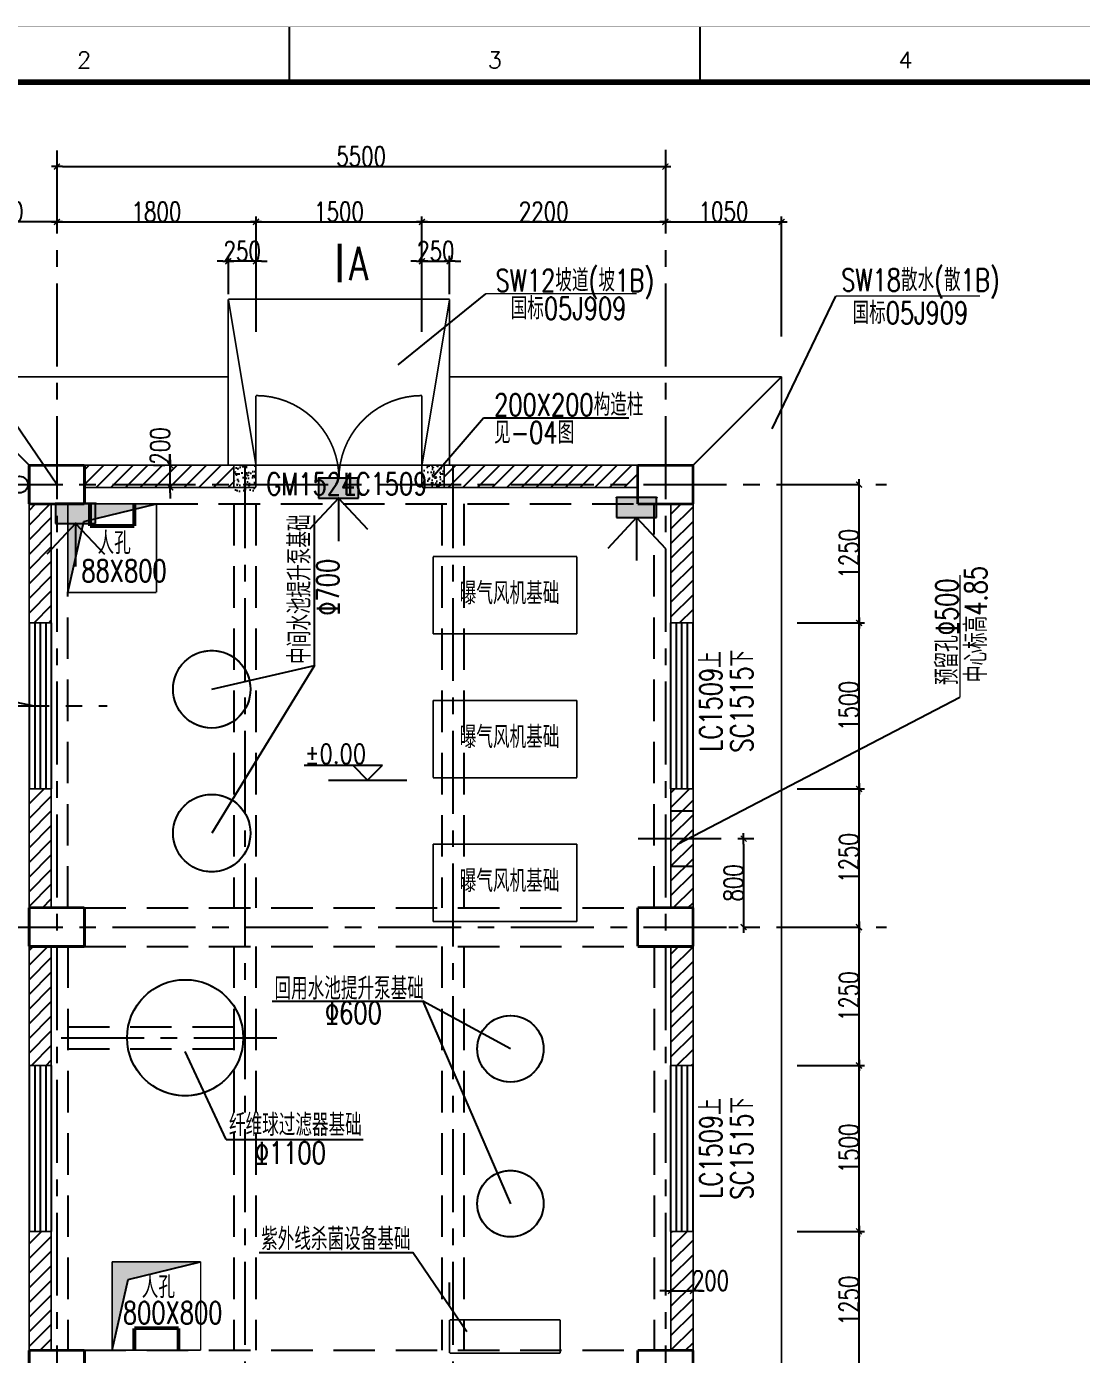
# Model space of a CAD drawing. Extents: x 38792 to 68517, y 3084 to 24109.
# Drawn here: x 43854 to 53388, y 12096 to 24099 of the extents above; entities that cross this region are included whole.
import ezdxf
from ezdxf.enums import TextEntityAlignment as Align

# ---------------------------------------------------------------- set-up
doc = ezdxf.new("R2010")
doc.units = 0
doc.header["$LTSCALE"] = 300
doc.header["$MEASUREMENT"] = 0
doc.header["$PDMODE"] = 34
doc.header["$PDSIZE"] = 3
doc.linetypes.add('CENTER', pattern=[2, 1.25, -0.25, 0.25, -0.25])
doc.linetypes.add('DASHED2', pattern=[0.375, 0.25, -0.125])
doc.layers.get('0').update_dxf_attribs({"color": 8, "linetype": 'CONTINUOUS'})
doc.layers.get('DEFPOINTS').update_dxf_attribs({"color": 8, "linetype": 'CONTINUOUS'})
for name, color, linetype in [('-人员定位', 6, 'CONTINUOUS'), ('CON2', 8, 'CONTINUOUS'), ('supertext', 8, 'CONTINUOUS'), ('实线层', 8, 'CONTINUOUS'), ('池体', 8, 'CONTINUOUS'), ('说明文字', 8, 'CONTINUOUS')]:
    doc.layers.add(name, color=color, linetype=linetype)
doc.styles.add('HZ', font='geditxt.shx', dxfattribs={"width": 0.75, "height": 250, "bigfont": 'hztxt1.shx'})
doc.styles.add('HZ1', font='geditxt.shx', dxfattribs={"width": 0.75, "bigfont": 'hztxt1.shx'})
doc.styles.add('hz2', font='geditxt.shx', dxfattribs={"width": 0.72, "bigfont": 'hztxt1.shx'})
doc.styles.get("Standard").update_dxf_attribs({"font": 'geditxt.shx'})
doc.styles.add('TK', font='geditxt.shx', dxfattribs={"width": 0.75, "bigfont": 'hztxt1.shx'})
doc.dimstyles.get("Standard").update_dxf_attribs({"dimtxt": 0.18, "dimasz": 0.18, "dimexe": 0.18, "dimexo": 0.0625, "dimgap": 0.09, "dimtad": 0, "dimtih": 1, "dimtoh": 1, "dimdec": 4, "dimzin": 0, "dimdsep": 46, "dimtxsty": 'Standard', "dimcen": 0.09, "dimadec": 0, "dimazin": 0, "dimtfac": 1, "dimtdec": 4, "dimtofl": 0, "dimtmove": 0, "dimatfit": 3, "dimfxl": 0, "dimtolj": 1, "dimtzin": 0, "dimarcsym": 0})
pattern_1 = [(50, (-1442.5, -780.69), (107.58903, -9.41282), [11.25, -123.75]), (355, (-1442.5, -780.69), (-20.8127, 112.82882), [9, -99]), (100.4514, (-1433.54, -781.48), (86.7764, 103.41593), [9.56103, -105.17132]), (46.1842, (-1442.5, -750.7), (160.08616, -24.82785), [16.875, -185.625]), (96.6356, (-1429.16, -752.76), (140.1994, 146.1177), [14.34154, -157.75695]), (351.1842, (-1442.5, -750.7), (140.1993, 146.1178), [13.5, -148.5]), (21, (-1427.5, -758.19), (89.53606, -60.39283), [11.25, -123.75]), (326, (-1427.5, -758.19), (36.4973, 108.7725), [9, -99]), (71.4514, (-1420.04, -763.23), (126.0334, 48.37957), [9.56103, -105.17132]), (37.5, (-1442.504, -780.694), (1.823978, 49.934078), [0, -97.8, 0, -100.5, 0, -99.375]), (7.5, (-1442.504, -780.694), (39.46043, 59.161757), [0, -57.3, 0, -95.55, 0, -37.875]), (327.5, (-1475.954, -780.694), (80.073365, -3.38323), [0, -37.5, 0, -117, 0, -155.25]), (317.5, (-1490.954, -780.694), (87.47793, 15.01575), [0, -48.75, 0, -77.7, 0, -110.25])]
pattern_2 = [(45, (-1435.76, 0), (-66.29126, 66.29126), [])]

# ---------------------------------------------------------------- blocks, each defined once
blk = doc.blocks.new('SGTICK')
blk.add_line((-1, 0), (1, 0))
at = {"const_width": 0.25}
blk.add_lwpolyline([(-0.53, -0.53), (0.53, 0.53)], dxfattribs=at)
blk = doc.blocks.new('*D21')
at = {"layer": 'CON2', "color": 0, "lineweight": -2, "transparency": 16777216}
for p, q in [((44178, 22333), (45878, 22333)), ((45928, 21339), (45928, 22383))]:
    blk.add_line(p, q, dxfattribs=at)
at = {"layer": 'DEFPOINTS', "color": 0, "transparency": 16777216}
for p in [(44128, 22333), (45928, 22333), (45928, 21189)]:
    blk.add_point(p, dxfattribs=at)
at = {"layer": 'CON2', "color": 0, "lineweight": -2, "transparency": 16777216, "xscale": 50, "yscale": 50, "zscale": 50, "rotation": 180}
blk.add_blockref('SGTICK', (44128, 22333), dxfattribs=at)
at = {"layer": 'CON2', "color": 0, "lineweight": -2, "transparency": 16777216, "xscale": 50, "yscale": 50, "zscale": 50}
blk.add_blockref('SGTICK', (45928, 22333), dxfattribs=at)
at = {"layer": 'CON2', "color": 0, "transparency": 16777216, "insert": (45028, 22425), "char_height": 175, "attachment_point": 5, "style": 'HZ1'}
blk.add_mtext('\\A1;1800', dxfattribs=at)
blk = doc.blocks.new('*D22')
at = {"layer": 'CON2', "color": 0, "lineweight": -2, "transparency": 16777216}
for p, q in [((45978, 22333), (47378, 22333)), ((47428, 21339), (47428, 22383))]:
    blk.add_line(p, q, dxfattribs=at)
at = {"layer": 'DEFPOINTS', "color": 0, "transparency": 16777216}
for p in [(47428, 22333), (45928, 21189), (47428, 21189)]:
    blk.add_point(p, dxfattribs=at)
at = {"layer": 'CON2', "color": 0, "lineweight": -2, "transparency": 16777216, "xscale": 50, "yscale": 50, "zscale": 50, "rotation": 180}
blk.add_blockref('SGTICK', (45928, 22333), dxfattribs=at)
at = {"layer": 'CON2', "color": 0, "lineweight": -2, "transparency": 16777216, "xscale": 50, "yscale": 50, "zscale": 50}
blk.add_blockref('SGTICK', (47428, 22333), dxfattribs=at)
at = {"layer": 'CON2', "color": 0, "transparency": 16777216, "insert": (46678, 22425), "char_height": 175, "attachment_point": 5, "style": 'HZ1'}
blk.add_mtext('\\A1;1500', dxfattribs=at)
blk = doc.blocks.new('*D23')
at = {"layer": 'CON2', "color": 0, "lineweight": -2, "transparency": 16777216}
for p, q in [((49628, 22483), (49628, 22383)), ((47478, 22333), (49578, 22333))]:
    blk.add_line(p, q, dxfattribs=at)
at = {"layer": 'DEFPOINTS', "color": 0, "transparency": 16777216}
for p in [(49628, 22333), (49628, 22333), (47428, 21189)]:
    blk.add_point(p, dxfattribs=at)
at = {"layer": 'CON2', "color": 0, "lineweight": -2, "transparency": 16777216, "xscale": 50, "yscale": 50, "zscale": 50, "rotation": 180}
blk.add_blockref('SGTICK', (47428, 22333), dxfattribs=at)
at = {"layer": 'CON2', "color": 0, "lineweight": -2, "transparency": 16777216, "xscale": 50, "yscale": 50, "zscale": 50}
blk.add_blockref('SGTICK', (49628, 22333), dxfattribs=at)
at = {"layer": 'CON2', "color": 0, "transparency": 16777216, "insert": (48528, 22425), "char_height": 175, "attachment_point": 5, "style": 'HZ1'}
blk.add_mtext('\\A1;2200', dxfattribs=at)
blk = doc.blocks.new('*D24')
at = {"layer": 'CON2', "color": 0, "lineweight": -2, "transparency": 16777216}
for p, q in [((49678, 22333), (50628, 22333)), ((50678, 21296), (50678, 22383))]:
    blk.add_line(p, q, dxfattribs=at)
at = {"layer": 'DEFPOINTS', "color": 0, "transparency": 16777216}
for p in [(49628, 22333), (50678, 22333), (50678, 21146)]:
    blk.add_point(p, dxfattribs=at)
at = {"layer": 'CON2', "color": 0, "lineweight": -2, "transparency": 16777216, "xscale": 50, "yscale": 50, "zscale": 50, "rotation": 180}
blk.add_blockref('SGTICK', (49628, 22333), dxfattribs=at)
at = {"layer": 'CON2', "color": 0, "lineweight": -2, "transparency": 16777216, "xscale": 50, "yscale": 50, "zscale": 50}
blk.add_blockref('SGTICK', (50678, 22333), dxfattribs=at)
at = {"layer": 'CON2', "color": 0, "transparency": 16777216, "insert": (50153, 22425), "char_height": 175, "attachment_point": 5, "style": 'HZ1'}
blk.add_mtext('\\A1;1050', dxfattribs=at)
blk = doc.blocks.new('*D17')
at = {"layer": 'CON2', "color": 0, "lineweight": -2, "transparency": 16777216}
for p, q in [((49628, 22983), (49628, 22883)), ((44178, 22833), (49578, 22833))]:
    blk.add_line(p, q, dxfattribs=at)
at = {"layer": 'DEFPOINTS', "color": 0, "transparency": 16777216}
for p in [(44128, 22833), (49628, 22833), (49628, 22833)]:
    blk.add_point(p, dxfattribs=at)
at = {"layer": 'CON2', "color": 0, "lineweight": -2, "transparency": 16777216, "xscale": 50, "yscale": 50, "zscale": 50, "rotation": 180}
blk.add_blockref('SGTICK', (44128, 22833), dxfattribs=at)
at = {"layer": 'CON2', "color": 0, "lineweight": -2, "transparency": 16777216, "xscale": 50, "yscale": 50, "zscale": 50}
blk.add_blockref('SGTICK', (49628, 22833), dxfattribs=at)
at = {"layer": 'CON2', "color": 0, "transparency": 16777216, "insert": (46878, 22925), "char_height": 175, "attachment_point": 5, "style": 'HZ1'}
blk.add_mtext('\\A1;5500', dxfattribs=at)
blk = doc.blocks.new('*D18')
at = {"layer": 'CON2', "color": 0, "lineweight": -2, "transparency": 16777216}
for p, q in [((43078, 21296), (43078, 22383)), ((44078, 22333), (43128, 22333))]:
    blk.add_line(p, q, dxfattribs=at)
at = {"layer": 'DEFPOINTS', "color": 0, "transparency": 16777216}
for p in [(43078, 22333), (44128, 22333), (43078, 21146)]:
    blk.add_point(p, dxfattribs=at)
at = {"layer": 'CON2', "color": 0, "lineweight": -2, "transparency": 16777216, "xscale": 50, "yscale": 50, "zscale": 50, "rotation": 180}
blk.add_blockref('SGTICK', (43078, 22333), dxfattribs=at)
at = {"layer": 'CON2', "color": 0, "lineweight": -2, "transparency": 16777216, "xscale": 50, "yscale": 50, "zscale": 50}
blk.add_blockref('SGTICK', (44128, 22333), dxfattribs=at)
at = {"layer": 'CON2', "color": 0, "transparency": 16777216, "insert": (43603, 22425), "char_height": 175, "attachment_point": 5, "style": 'HZ1'}
blk.add_mtext('\\A1;1050', dxfattribs=at)
blk = doc.blocks.new('*D19')
at = {"layer": 'CON2', "color": 0, "lineweight": -2, "transparency": 16777216}
for p, q in [((45628, 21977), (45578, 21977)), ((45678, 21681), (45678, 22027)), ((45928, 21977), (45678, 21977)), ((45978, 21977), (46028, 21977))]:
    blk.add_line(p, q, dxfattribs=at)
at = {"layer": 'DEFPOINTS', "color": 0, "transparency": 16777216}
for p in [(45678, 21977), (45928, 21803), (45678, 21531)]:
    blk.add_point(p, dxfattribs=at)
at = {"layer": 'CON2', "color": 0, "lineweight": -2, "transparency": 16777216, "xscale": 50, "yscale": 50, "zscale": 50}
blk.add_blockref('SGTICK', (45678, 21977), dxfattribs=at)
at = {"layer": 'CON2', "color": 0, "lineweight": -2, "transparency": 16777216, "xscale": 50, "yscale": 50, "zscale": 50, "rotation": 180}
blk.add_blockref('SGTICK', (45928, 21977), dxfattribs=at)
at = {"layer": 'CON2', "color": 0, "transparency": 16777216, "insert": (45803, 22069), "char_height": 175, "attachment_point": 5, "style": 'HZ1'}
blk.add_mtext('\\A1;250', dxfattribs=at)
blk = doc.blocks.new('*D20')
at = {"layer": 'CON2', "color": 0, "lineweight": -2, "transparency": 16777216}
for p, q in [((47378, 21977), (47328, 21977)), ((47428, 21977), (47678, 21977)), ((47678, 21681), (47678, 22027)), ((47728, 21977), (47778, 21977))]:
    blk.add_line(p, q, dxfattribs=at)
at = {"layer": 'DEFPOINTS', "color": 0, "transparency": 16777216}
for p in [(47678, 21977), (47428, 21803), (47678, 21531)]:
    blk.add_point(p, dxfattribs=at)
at = {"layer": 'CON2', "color": 0, "lineweight": -2, "transparency": 16777216, "xscale": 50, "yscale": 50, "zscale": 50}
blk.add_blockref('SGTICK', (47428, 21977), dxfattribs=at)
at = {"layer": 'CON2', "color": 0, "lineweight": -2, "transparency": 16777216, "xscale": 50, "yscale": 50, "zscale": 50, "rotation": 180}
blk.add_blockref('SGTICK', (47678, 21977), dxfattribs=at)
at = {"layer": 'CON2', "color": 0, "transparency": 16777216, "insert": (47553, 22069), "char_height": 175, "attachment_point": 5, "style": 'HZ1'}
blk.add_mtext('\\A1;250', dxfattribs=at)
blk = doc.blocks.new('*D43')
at = {"layer": 'CON2', "color": 0, "lineweight": -2, "transparency": 16777216}
for p, q in [((50819, 13208), (51428, 13208)), ((51378, 12008), (51378, 13158))]:
    blk.add_line(p, q, dxfattribs=at)
at = {"layer": 'DEFPOINTS', "color": 0, "transparency": 16777216}
for p in [(50669, 13208), (51378, 13208), (51378, 11958)]:
    blk.add_point(p, dxfattribs=at)
at = {"layer": 'CON2', "color": 0, "lineweight": -2, "transparency": 16777216, "xscale": 50, "yscale": 50, "zscale": 50}
for p, rotation in [((51378, 13208), 90), ((51378, 11958), 270)]:
    blk.add_blockref('SGTICK', p, dxfattribs=dict(at, rotation=rotation))
at = {"layer": 'CON2', "color": 0, "transparency": 16777216, "insert": (51286, 12583), "char_height": 175, "attachment_point": 5, "rotation": 90, "style": 'HZ1'}
blk.add_mtext('\\A1;1250', dxfattribs=at)
blk = doc.blocks.new('*D44')
at = {"layer": 'CON2', "color": 0, "lineweight": -2, "transparency": 16777216}
for p, q in [((50819, 14708), (51428, 14708)), ((51378, 13258), (51378, 14658))]:
    blk.add_line(p, q, dxfattribs=at)
at = {"layer": 'DEFPOINTS', "color": 0, "transparency": 16777216}
for p in [(50669, 14708), (51378, 14708), (50669, 13208)]:
    blk.add_point(p, dxfattribs=at)
at = {"layer": 'CON2', "color": 0, "lineweight": -2, "transparency": 16777216, "xscale": 50, "yscale": 50, "zscale": 50}
for p, rotation in [((51378, 14708), 90), ((51378, 13208), 270)]:
    blk.add_blockref('SGTICK', p, dxfattribs=dict(at, rotation=rotation))
at = {"layer": 'CON2', "color": 0, "transparency": 16777216, "insert": (51286, 13958), "char_height": 175, "attachment_point": 5, "rotation": 90, "style": 'HZ1'}
blk.add_mtext('\\A1;1500', dxfattribs=at)
blk = doc.blocks.new('*D45')
at = {"layer": 'CON2', "color": 0, "lineweight": -2, "transparency": 16777216}
for p, q in [((51228, 15958), (51328, 15958)), ((51378, 14758), (51378, 15908))]:
    blk.add_line(p, q, dxfattribs=at)
at = {"layer": 'DEFPOINTS', "color": 0, "transparency": 16777216}
for p in [(51378, 15958), (51378, 15958), (50669, 14708)]:
    blk.add_point(p, dxfattribs=at)
at = {"layer": 'CON2', "color": 0, "lineweight": -2, "transparency": 16777216, "xscale": 50, "yscale": 50, "zscale": 50}
for p, rotation in [((51378, 15958), 90), ((51378, 14708), 270)]:
    blk.add_blockref('SGTICK', p, dxfattribs=dict(at, rotation=rotation))
at = {"layer": 'CON2', "color": 0, "transparency": 16777216, "insert": (51286, 15333), "char_height": 175, "attachment_point": 5, "rotation": 90, "style": 'HZ1'}
blk.add_mtext('\\A1;1250', dxfattribs=at)
blk = doc.blocks.new('*D46')
at = {"layer": 'CON2', "color": 0, "lineweight": -2, "transparency": 16777216}
for p, q in [((50819, 17208), (51428, 17208)), ((51378, 16008), (51378, 17158))]:
    blk.add_line(p, q, dxfattribs=at)
at = {"layer": 'DEFPOINTS', "color": 0, "transparency": 16777216}
for p in [(50669, 17208), (51378, 17208), (51378, 15958)]:
    blk.add_point(p, dxfattribs=at)
at = {"layer": 'CON2', "color": 0, "lineweight": -2, "transparency": 16777216, "xscale": 50, "yscale": 50, "zscale": 50}
for p, rotation in [((51378, 17208), 90), ((51378, 15958), 270)]:
    blk.add_blockref('SGTICK', p, dxfattribs=dict(at, rotation=rotation))
at = {"layer": 'CON2', "color": 0, "transparency": 16777216, "insert": (51286, 16583), "char_height": 175, "attachment_point": 5, "rotation": 90, "style": 'HZ1'}
blk.add_mtext('\\A1;1250', dxfattribs=at)
blk = doc.blocks.new('*D47')
at = {"layer": 'CON2', "color": 0, "lineweight": -2, "transparency": 16777216}
for p, q in [((50819, 18708), (51428, 18708)), ((51378, 17258), (51378, 18658))]:
    blk.add_line(p, q, dxfattribs=at)
at = {"layer": 'DEFPOINTS', "color": 0, "transparency": 16777216}
for p in [(50669, 18708), (51378, 18708), (50669, 17208)]:
    blk.add_point(p, dxfattribs=at)
at = {"layer": 'CON2', "color": 0, "lineweight": -2, "transparency": 16777216, "xscale": 50, "yscale": 50, "zscale": 50}
for p, rotation in [((51378, 18708), 90), ((51378, 17208), 270)]:
    blk.add_blockref('SGTICK', p, dxfattribs=dict(at, rotation=rotation))
at = {"layer": 'CON2', "color": 0, "transparency": 16777216, "insert": (51286, 17958), "char_height": 175, "attachment_point": 5, "rotation": 90, "style": 'HZ1'}
blk.add_mtext('\\A1;1500', dxfattribs=at)
blk = doc.blocks.new('*D48')
at = {"layer": 'CON2', "color": 0, "lineweight": -2, "transparency": 16777216}
for p, q in [((51228, 19958), (51328, 19958)), ((51378, 18758), (51378, 19908))]:
    blk.add_line(p, q, dxfattribs=at)
at = {"layer": 'DEFPOINTS', "color": 0, "transparency": 16777216}
for p in [(51378, 19958), (51378, 19958), (50669, 18708)]:
    blk.add_point(p, dxfattribs=at)
at = {"layer": 'CON2', "color": 0, "lineweight": -2, "transparency": 16777216, "xscale": 50, "yscale": 50, "zscale": 50}
for p, rotation in [((51378, 19958), 90), ((51378, 18708), 270)]:
    blk.add_blockref('SGTICK', p, dxfattribs=dict(at, rotation=rotation))
at = {"layer": 'CON2', "color": 0, "transparency": 16777216, "insert": (51286, 19333), "char_height": 175, "attachment_point": 5, "rotation": 90, "style": 'HZ1'}
blk.add_mtext('\\A1;1250', dxfattribs=at)
blk = doc.blocks.new('GEDI_WK_A2')
at = {"color": 3}
for p, q in [((148.5, 410), (148.5, 420)), ((222.75, 410), (222.75, 420))]:
    blk.add_line(p, q, dxfattribs=at)
for points, const_width in [([(0, 0), (594, 0), (594, 420), (0, 420)], 0.1), ([(25, 10), (584, 10), (584, 410), (25, 410)], 1)]:
    blk.add_lwpolyline(points, close=True, dxfattribs=dict(at, const_width=const_width))
for s, p in [('2', (111.38, 414)), ('3', (185.62, 414)), ('4', (259.88, 414))]:
    blk.add_text(s, height=3, dxfattribs=at).set_placement(p, align=Align.MIDDLE)
blk = doc.blocks.new('CEEC_TK_A2')
blk.add_blockref('GEDI_WK_A2', (0, 0))
at = {"style": 'TK', "width": 0.85}
for tag, height, p in [('PROJECTNAME', 4.75, (529, 44)), ('PHASE', 4, (571, 44)), ('DRAWINGNAME', 4.75, (539, 31))]:
    blk.add_attdef(tag, text='', height=height, dxfattribs=at).set_placement(p, align=Align.MIDDLE_CENTER)
for tag, p, height in [('APPROVE', (416, 32.75), 3.5), ('DESIGN', (461, 32.75), 3.5), ('REVIEW1', (416, 25.75), 3.5), ('DRAW', (461, 25.75), 3.5), ('REVIEW2', (416, 18.75), 3.5), ('PROPORTION', (461, 18.75), 3.5), ('DRAWINGNUMBER', (511, 18.5), 4), ('CHECK', (416, 11.75), 3.5), ('DATE', (461, 11.75), 3.5), ('VERSION', (577, 11.75), 3.5)]:
    blk.add_attdef(tag, p, '', height=height, dxfattribs=at)
blk = doc.blocks.new('*D63')
at = {"layer": 'CON2', "color": 0, "lineweight": -2, "transparency": 16777216}
for p, q in [((50335, 16708), (50335, 16008)), ((50202, 15958), (50285, 15958))]:
    blk.add_line(p, q, dxfattribs=at)
at = {"layer": 'DEFPOINTS', "color": 0, "transparency": 16777216}
for p in [(50352, 16758), (50335, 15958), (50352, 15958)]:
    blk.add_point(p, dxfattribs=at)
at = {"layer": 'CON2', "color": 0, "lineweight": -2, "transparency": 16777216, "xscale": 50, "yscale": 50, "zscale": 50}
for p, rotation in [((50335, 16758), 90), ((50335, 15958), 270)]:
    blk.add_blockref('SGTICK', p, dxfattribs=dict(at, rotation=rotation))
at = {"layer": 'CON2', "color": 0, "transparency": 16777216, "insert": (50243, 16358), "char_height": 175, "attachment_point": 5, "rotation": 90, "style": 'HZ1'}
blk.add_mtext('\\A1;800', dxfattribs=at)
blk = doc.blocks.new('定位基站')
at = {"layer": '-人员定位', "ltscale": 0.01}
h = blk.add_hatch(color=256, dxfattribs=at)
h.dxf.hatch_style = 1
h.paths.add_polyline_path([(406524, 477798), (406524, 477617), (406162, 477617), (406162, 477798)])
at = {"layer": '-人员定位', "color": 6}
for p, q in [((406343, 477798), (406343, 478186)), ((406343, 477798), (406082, 478077)), ((406343, 477798), (406604, 478077)), ((406343, 477995), (406343, 477995)), ((406162, 477798), (406524, 477798)), ((406162, 477617), (406162, 477798)), ((406524, 477798), (406524, 477617)), ((406524, 477617), (406162, 477617))]:
    blk.add_line(p, q, dxfattribs=at)
for p in [(406343, 477798), (406162, 477617), (406343, 477617), (406524, 477617)]:
    blk.add_point(p, dxfattribs=at)

msp = doc.modelspace()

# ---------------------------------------------------------------- hatches: boundary and pattern name
at = {"layer": 'CON2'}
h = msp.add_hatch(dxfattribs=at)
h.set_pattern_fill('ANSI31', color=256, scale=750, style=0)
h.set_pattern_definition(pattern_2)
h.paths.add_polyline_path([(45727.59145, 19958.14178), (45727.59145, 20133.14178), (44377.59145, 20133.14178), (44377.59145, 19958.14178)])
h.paths.add_polyline_path([(44377.59145, 19933.14178), (45727.59145, 19933.14178), (45727.59145, 19958.14178), (44377.59145, 19958.14178)])
h = msp.add_hatch(dxfattribs=at)
h.set_pattern_fill('AR-CONC', color=256, scale=15, style=0)
h.set_pattern_definition(pattern_1)
h.paths.add_polyline_path([(45727.59145, 20133.14178), (45727.59145, 19958.14178), (45927.59145, 19958.14178), (45927.59145, 20133.14178)])
h.paths.add_polyline_path([(45727.59145, 19958.14178), (45727.59145, 19893.14178), (45927.59145, 19893.14178), (45927.59145, 19958.14178)])
h = msp.add_hatch(dxfattribs=at)
h.set_pattern_fill('AR-CONC', color=256, scale=15, style=0)
h.set_pattern_definition(pattern_1)
h.paths.add_polyline_path([(47627.59145, 19958.14178), (47627.59145, 20133.14178), (47427.59145, 20133.14178), (47427.59145, 19958.14178)])
h.paths.add_polyline_path([(47427.59145, 19933.14178), (47627.59145, 19933.14178), (47627.59145, 19958.14178), (47427.59145, 19958.14178)])
h = msp.add_hatch(dxfattribs=at)
h.set_pattern_fill('ANSI31', color=256, scale=750, style=0)
h.set_pattern_definition(pattern_2)
h.paths.add_polyline_path([(49377.59145, 19958.14178), (49377.59145, 20133.14178), (47627.59145, 20133.14178), (47627.59145, 19958.14178)])
h.paths.add_polyline_path([(47627.59145, 19933.14178), (49377.59145, 19933.14178), (49377.59145, 19958.14178), (47627.59145, 19958.14178)])
h = msp.add_hatch(dxfattribs=at)
h.set_pattern_fill('ANSI31', color=256, scale=750, style=0)
h.set_pattern_definition(pattern_2)
h.paths.add_polyline_path([(44077.59145, 18708.14178), (44077.59145, 19783.14178), (43877.59145, 19783.14178), (43877.59145, 18708.14178)])
h.paths.add_polyline_path([(44077.59145, 16133.14178), (44077.59145, 17208.14178), (43877.59145, 17208.14178), (43877.59145, 16133.14178)])
h.paths.add_polyline_path([(44077.59145, 14708.14178), (44077.59145, 15783.14178), (43877.59145, 15783.14178), (43877.59145, 14708.14178)])
h.paths.add_polyline_path([(44077.59145, 12133.14178), (44077.59145, 13208.14178), (43877.59145, 13208.14178), (43877.59145, 12133.14178)])
h.paths.add_polyline_path([(44077.59145, 10708.14178), (44077.59145, 11783.14178), (43877.59145, 11783.14178), (43877.59145, 10708.14178)])
h.paths.add_polyline_path([(44077.59145, 8133.14178), (44077.59145, 9208.14178), (43877.59145, 9208.14178), (43877.59145, 8133.14178)])
h = msp.add_hatch(color=256, dxfattribs=at)
h.paths.add_polyline_path([(44427.59145, 19783.14178), (44377.59145, 19783.14178), (44227.59145, 19783.14178), (44227.59145, 18983.14178), (44372.98975, 19623.7413), (44427.59145, 19637.03723)])
h.paths.add_polyline_path([(44827.59145, 19734.44026), (44827.59145, 19783.14178), (44427.59145, 19783.14178), (44427.59145, 19637.03723)])
h.paths.add_polyline_path([(45027.59145, 19783.14178), (44827.59145, 19783.14178), (44827.59145, 19734.44026)])
h = msp.add_hatch(dxfattribs=at)
h.set_pattern_fill('ANSI31', color=256, scale=750, style=0)
h.set_pattern_definition(pattern_2)
h.paths.add_polyline_path([(49677.59145, 13208.14178), (49677.59145, 12133.14178), (49877.59145, 12133.14178), (49877.59145, 13208.14178)])
h.paths.add_polyline_path([(49677.59145, 15783.14178), (49677.59145, 14708.14178), (49877.59145, 14708.14178), (49877.59145, 15783.14178)])
h.paths.add_polyline_path([(49677.59145, 17208.14178), (49677.59145, 16133.14178), (49877.59145, 16133.14178), (49877.59145, 17208.14178)])
h.paths.add_polyline_path([(49677.59145, 19783.14178), (49677.59145, 18708.14178), (49877.59145, 18708.14178), (49877.59145, 19783.14178)])
h = msp.add_hatch(color=256, dxfattribs=at)
h.paths.add_polyline_path([(45086.69224, 12933.14178), (44627.59145, 12933.14178), (44627.59145, 12133.14178), (44772.98975, 12773.7413), (45053.76263, 12842.11162)])
h.paths.add_polyline_path([(45427.59145, 12933.14178), (45086.69224, 12933.14178), (45053.76263, 12842.11162)])

# ---------------------------------------------------------------- linework, layer by layer
for p, q in [((46363.91962, 17421.68465), (47072.35853, 17421.68465)), ((46936.91249, 17286.23861), (47072.35853, 17421.68465)), ((46582.69304, 17286.23861), (47291.13195, 17286.23861))]:
    msp.add_line(p, q)
at = {"layer": 'CON2', "linetype": 'CENTER', "ltscale": 2}
for p, q in [((44127.59145, 22977.03107), (44127.59145, 4723.26322)), ((49627.59145, 22977.03107), (49627.59145, 4750.17881)), ((45827.59145, 20133.14178), (45827.59145, 7783.14178)), ((47707.59145, 20133.14178), (47707.59145, 7783.14178)), ((41030.99661, 19958.14178), (51624.96574, 19958.14178)), ((43307.98288, 17958.14178), (44583.81499, 17958.14178)), ((49381.09791, 16758.14178), (50425.85833, 16758.14178)), ((41031.39894, 15958.14178), (51624.96574, 15958.14178)), ((44165.51203, 14958.14178), (46158.54234, 14958.14178))]:
    msp.add_line(p, q, dxfattribs=at)
at = {"layer": 'CON2'}
for p, q in [((44127.59145, 19958.14178), (42687.30732, 22068.35758)), ((47213.91199, 21042.36914), (48006.24289, 21682.16216)), ((50591.74454, 20463.72446), (51168.02384, 21661.04366)), ((47524.38104, 20024.67161), (47983.82737, 20562.36878)), ((45152.59145, 20183.14178), (45152.59145, 20233.14178)), ((45002.59145, 20133.14178), (45102.59145, 20133.14178)), ((45152.59145, 19933.14178), (45152.59145, 20133.14178)), ((45152.59145, 19883.14178), (45152.59145, 19833.14178)), ((44372.98975, 19623.7413), (45027.59145, 19783.14178)), ((44227.59145, 18983.14178), (44372.98975, 19623.7413)), ((46457.95434, 18322.99826), (46457.95434, 19678.74796)), ((43877.59145, 18708.14178), (43877.59145, 17208.14178)), ((43927.59145, 18708.14178), (43927.59145, 17208.14178)), ((43977.59145, 18708.14178), (43977.59145, 17208.14178)), ((44027.59145, 18708.14178), (44027.59145, 17208.14178)), ((44077.59145, 18708.14178), (44077.59145, 17208.14178)), ((49677.59145, 17208.14178), (49677.59145, 18708.14178)), ((49727.59145, 17208.14178), (49727.59145, 18708.14178)), ((49777.59145, 17208.14178), (49777.59145, 18708.14178)), ((49827.59145, 17208.14178), (49827.59145, 18708.14178)), ((49877.59145, 17208.14178), (49877.59145, 18708.14178)), ((43937.36313, 17952.91243), (40876.92977, 18601.96336)), ((45527.59145, 18108.14178), (46457.95434, 18322.99826)), ((46457.95434, 18322.99826), (45527.59145, 16808.14178)), ((49738.65049, 16708.74648), (52290.3992, 18037.21444)), ((46801.46645, 17421.68465), (46936.91249, 17286.23861)), ((49677.59145, 17008.14178), (49877.59145, 17008.14178)), ((49677.59145, 16508.14178), (49877.59145, 16508.14178)), ((46074.52458, 15289.61402), (47434.06509, 15289.61402)), ((48227.59145, 14858.14178), (47434.06509, 15289.61402)), ((47434.06509, 15289.61402), (48227.59145, 13458.14178)), ((45658.02127, 14038.52611), (45287.59145, 14832.91542)), ((43877.59145, 14708.14178), (43877.59145, 13208.14178)), ((43927.59145, 14708.14178), (43927.59145, 13208.14178)), ((43977.59145, 14708.14178), (43977.59145, 13208.14178)), ((44027.59145, 14708.14178), (44027.59145, 13208.14178)), ((44077.59145, 14708.14178), (44077.59145, 13208.14178)), ((49677.59145, 13208.14178), (49677.59145, 14708.14178)), ((49727.59145, 13208.14178), (49727.59145, 14708.14178)), ((49777.59145, 13208.14178), (49777.59145, 14708.14178)), ((49827.59145, 13208.14178), (49827.59145, 14708.14178)), ((49877.59145, 13208.14178), (49877.59145, 14708.14178)), ((45658.02127, 14038.52611), (46897.60347, 14038.52611)), ((45957.5451, 13017.41213), (47346.49475, 13017.41213)), ((47831.84398, 12298.87927), (47346.49475, 13017.41213)), ((44772.98975, 12773.7413), (45427.59145, 12933.14178)), ((44627.59145, 12133.14178), (44772.98975, 12773.7413)), ((47677.59145, 12541.99941), (47677.59145, 12746.69567)), ((49877.59145, 12820.64178), (49877.59145, 12720.64178)), ((49627.59145, 12670.64178), (49577.59145, 12670.64178)), ((49677.59145, 12670.64178), (49877.59145, 12670.64178)), ((49927.59145, 12670.64178), (49977.59145, 12670.64178))]:
    msp.add_line(p, q, dxfattribs=at)
for points, const_width in [([(46684.05701, 22134.61364), (46684.05701, 21787.95048)], 35), ([(45677.59145, 21633.14178), (47677.59145, 21633.14178)], 15), ([(45677.59145, 20133.14178), (45677.59145, 21633.14178)], 15), ([(45677.59145, 21633.14178), (45927.59145, 20133.14178)], 15), ([(47427.59145, 20133.14178), (47677.59145, 21633.14178)], 15), ([(47677.59145, 20133.14178), (47677.59145, 21633.14178)], 15), ([(43077.59145, 20933.14178), (45677.59145, 20933.14178)], 15), ([(43077.59145, 20933.14178), (43877.59145, 20133.14178)], 15), ([(47677.59145, 20933.14178), (50677.59145, 20933.14178)], 15), ([(50677.59145, 20933.14178), (49877.59145, 20133.14178)], 15), ([(50677.59145, 6983.14178), (50677.59145, 20933.14178)], 15), ([(45927.59145, 20763.14178), (45927.59145, 19933.14178)], 15), ([(47427.59145, 20763.14178), (47427.59145, 19933.14178)], 15), ([(43877.59145, 20133.14178), (44377.59145, 20133.14178)], 25), ([(43877.59145, 20133.14178), (43877.59145, 19783.14178)], 25), ([(43877.59145, 19783.14178), (43877.59145, 20133.14178)], 25), ([(44377.59145, 20133.14178), (44377.59145, 19783.14178)], 25), ([(44377.59145, 20133.14178), (49377.59145, 20133.14178)], 15), ([(45727.59145, 20133.14178), (45727.59145, 19933.14178)], 15), ([(47627.59145, 20133.14178), (47627.59145, 19933.14178)], 15), ([(49377.59145, 20133.14178), (49877.59145, 20133.14178)], 25), ([(49377.59145, 20133.14178), (49377.59145, 19783.14178)], 25), ([(49877.59145, 20133.14178), (49877.59145, 19783.14178)], 25), ([(49877.59145, 19783.14178), (49877.59145, 20133.14178)], 25), ([(44377.59145, 19933.14178), (45927.59145, 19933.14178)], 15), ([(47427.59145, 19933.14178), (49377.59145, 19933.14178)], 15), ([(43877.59145, 19783.14178), (44377.59145, 19783.14178)], 25), ([(43877.59145, 18708.14178), (43877.59145, 19783.14178)], 15), ([(44077.59145, 18708.14178), (44077.59145, 19783.14178)], 15), ([(44227.59145, 18983.14178), (44227.59145, 19783.14178)], 15), ([(44377.59145, 19783.14178), (45027.59145, 19783.14178)], 15), ([(44427.59145, 19583.14178), (44427.59145, 19783.14178)], 35), ([(44827.59145, 19583.14178), (44827.59145, 19783.14178)], 35), ([(45027.59145, 18983.14178), (45027.59145, 19783.14178)], 15), ([(49377.59145, 19783.14178), (49877.59145, 19783.14178)], 25), ([(49677.59145, 18708.14178), (49677.59145, 19783.14178)], 15), ([(49877.59145, 18708.14178), (49877.59145, 19783.14178)], 15), ([(44427.59145, 19583.14178), (44827.59145, 19583.14178)], 35), ([(47527.59145, 19308.14178), (48827.59145, 19308.14178)], 15), ([(47527.59145, 19308.14178), (47527.59145, 18608.14178)], 15), ([(48827.59145, 19308.14178), (48827.59145, 18608.14178)], 15), ([(44227.59145, 18983.14178), (45027.59145, 18983.14178)], 15), ([(43877.59145, 18708.14178), (44077.59145, 18708.14178)], 15), ([(47527.59145, 18608.14178), (48827.59145, 18608.14178)], 15), ([(49677.59145, 18708.14178), (49877.59145, 18708.14178)], 15), ([(47527.59145, 18008.14178), (48827.59145, 18008.14178)], 15), ([(47527.59145, 18008.14178), (47527.59145, 17308.14178)], 15), ([(48827.59145, 18008.14178), (48827.59145, 17308.14178)], 15), ([(47527.59145, 17308.14178), (48827.59145, 17308.14178)], 15), ([(43877.59145, 17208.14178), (44077.59145, 17208.14178)], 15), ([(43877.59145, 14708.14178), (43877.59145, 17208.14178)], 15), ([(44077.59145, 16133.14178), (44077.59145, 17208.14178)], 15), ([(49677.59145, 17208.14178), (49877.59145, 17208.14178)], 15), ([(49677.59145, 16133.14178), (49677.59145, 17208.14178)], 15), ([(49877.59145, 14708.14178), (49877.59145, 17208.14178)], 15), ([(47527.59145, 16708.14178), (48827.59145, 16708.14178)], 15), ([(47527.59145, 16708.14178), (47527.59145, 16008.14178)], 15), ([(48827.59145, 16708.14178), (48827.59145, 16008.14178)], 15), ([(43877.59145, 16133.14178), (44377.59145, 16133.14178)], 25), ([(43877.59145, 16133.14178), (43877.59145, 15783.14178)], 25), ([(44377.59145, 16133.14178), (44377.59145, 15783.14178)], 25), ([(49377.59145, 16133.14178), (49877.59145, 16133.14178)], 25), ([(49377.59145, 16133.14178), (49377.59145, 15783.14178)], 25), ([(49877.59145, 16133.14178), (49877.59145, 15783.14178)], 25), ([(47527.59145, 16008.14178), (48827.59145, 16008.14178)], 15), ([(43877.59145, 15783.14178), (44377.59145, 15783.14178)], 25), ([(44077.59145, 14708.14178), (44077.59145, 15783.14178)], 15), ([(49377.59145, 15783.14178), (49877.59145, 15783.14178)], 25), ([(49677.59145, 14708.14178), (49677.59145, 15783.14178)], 15), ([(43877.59145, 14708.14178), (44077.59145, 14708.14178)], 15), ([(49677.59145, 14708.14178), (49877.59145, 14708.14178)], 15), ([(43877.59145, 10708.14178), (43877.59145, 13208.14178)], 15), ([(43877.59145, 13208.14178), (44077.59145, 13208.14178)], 15), ([(44077.59145, 12133.14178), (44077.59145, 13208.14178)], 15), ([(49677.59145, 13208.14178), (49877.59145, 13208.14178)], 15), ([(49677.59145, 12133.14178), (49677.59145, 13208.14178)], 15), ([(49877.59145, 10708.14178), (49877.59145, 13208.14178)], 15), ([(44627.59145, 12133.14178), (44627.59145, 12933.14178)], 15), ([(44627.59145, 12933.14178), (45427.59145, 12933.14178)], 15), ([(45427.59145, 12133.14178), (45427.59145, 12933.14178)], 15), ([(47677.59145, 12108.14178), (47677.59145, 12408.14178)], 15), ([(47677.59145, 12408.14178), (48677.59145, 12408.14178)], 15), ([(48677.59145, 12108.14178), (48677.59145, 12408.14178)], 15), ([(44827.59145, 12333.14178), (44827.59145, 12133.14178)], 35), ([(44827.59145, 12333.14178), (45227.59145, 12333.14178)], 35), ([(45227.59145, 12333.14178), (45227.59145, 12133.14178)], 35), ([(43877.59145, 12133.14178), (44377.59145, 12133.14178)], 25), ([(43877.59145, 12133.14178), (43877.59145, 11783.14178)], 25), ([(44377.59145, 12133.14178), (44377.59145, 11783.14178)], 25), ([(44627.59145, 12133.14178), (45427.59145, 12133.14178)], 15), ([(49377.59145, 12133.14178), (49877.59145, 12133.14178)], 25), ([(49377.59145, 12133.14178), (49377.59145, 11783.14178)], 25), ([(49877.59145, 12133.14178), (49877.59145, 11783.14178)], 25), ([(47677.59145, 12108.14178), (48677.59145, 12108.14178)], 15)]:
    msp.add_lwpolyline(points, dxfattribs=dict(at, const_width=const_width))
at = {"layer": 'CON2', "const_width": 15}
for points in [[(45927.59145, 20763.14178, -0.4142135624), (46677.59145, 20013.14178)], [(47427.59145, 20763.14178, 0.4142135624), (46677.59145, 20013.14178)], [(45527.59145, 18458.14178, -1), (45527.59145, 17758.14178, -1), (45527.59145, 18458.14178, 29.8708569398)], [(45527.59145, 17158.14178, -1), (45527.59145, 16458.14178, -1), (45527.59145, 17158.14178, 29.8708569398)], [(45287.59145, 15483.14178, -1), (45287.59145, 14433.14178, -1), (45287.59145, 15483.14178)], [(48227.59145, 15158.14178, -1), (48227.59145, 14558.14178, -1), (48227.59145, 15158.14178, -1)], [(48227.59145, 13758.14178, -1), (48227.59145, 13158.14178, -1), (48227.59145, 13758.14178)]]:
    msp.add_lwpolyline(points, format="xyb", dxfattribs=at)
at = {"layer": 'CON2'}
for centre, radius in [((43791.15572, 19958.14178), 75), ((45527.59145, 18108.14178), 350), ((45527.59145, 18108.14178), 350), ((45527.59145, 16808.14178), 350), ((45527.59145, 16808.14178), 350), ((45287.59145, 14958.14178), 525), ((48227.59145, 14858.14178), 300), ((48227.59145, 13458.14178), 300)]:
    msp.add_circle(centre, radius, dxfattribs=at)
at = {"layer": 'supertext', "lineweight": 5}
for p, q in [((49366.15342, 21682.16216), (48006.24289, 21682.16216)), ((52468.65506, 21661.04366), (51168.02384, 21661.04366)), ((52290.3992, 19139.45401), (52290.3992, 18037.21444))]:
    msp.add_line(p, q, dxfattribs=at)
at = {"layer": '实线层', "linetype": 'ByBlock'}
msp.add_line((47983.82737, 20562.36878), (49298.26914, 20562.36878), dxfattribs=at)
at = {"layer": '池体', "linetype": 'DASHED2', "ltscale": 5}
for p, q in [((45027.59145, 19783.14178), (49527.59145, 19783.14178)), ((45727.59145, 19783.14178), (45727.59145, 16133.14178)), ((45927.59145, 19783.14178), (45927.59145, 16133.14178)), ((47607.59145, 19783.14178), (47607.59145, 16133.14178)), ((47807.59145, 19783.14178), (47807.59145, 16133.14178)), ((49527.59145, 16133.14178), (49527.59145, 19783.14178)), ((44227.59145, 16133.14178), (44227.59145, 18983.14178)), ((44377.59145, 16133.14178), (49377.59145, 16133.14178)), ((44227.59145, 15783.14178), (44227.59145, 12133.14178)), ((44377.59145, 15783.14178), (49377.59145, 15783.14178)), ((45727.59145, 15783.14178), (45727.59145, 12133.14178)), ((45927.59145, 15783.14178), (45927.59145, 12133.14178)), ((47607.59145, 15783.14178), (47607.59145, 12133.14178)), ((47807.59145, 15783.14178), (47807.59145, 12133.14178)), ((49527.59145, 15783.14178), (49527.59145, 12133.14178)), ((44227.59145, 15058.14178), (45777.59145, 15058.14178)), ((44227.59145, 14858.14178), (45777.59145, 14858.14178)), ((44377.59145, 12133.14178), (49377.59145, 12133.14178))]:
    msp.add_line(p, q, dxfattribs=at)

# ---------------------------------------------------------------- block references
at = {"layer": '-人员定位', "xscale": -1, "rotation": 180}
for p in [(-359669.47584, 497633.44438), (-356975.67801, 497457.56778), (-362045.50918, 497405.40527)]:
    msp.add_blockref('定位基站', p, dxfattribs=at)
at = {"layer": 'CON2', "color": 0, "xscale": 50, "yscale": 50, "zscale": 50}
msp.add_blockref('CEEC_TK_A2', (38804.95372, 3096.08957), dxfattribs=at)
at = {"layer": 'CON2', "xscale": 50, "yscale": 50, "zscale": 50}
for p, rotation in [((45152.59145, 20133.14178), 270), ((45152.59145, 19933.14178), 90), ((49877.59145, 12670.64178), 180)]:
    msp.add_blockref('SGTICK', p, dxfattribs=dict(at, rotation=rotation))
msp.add_blockref('SGTICK', (49677.59145, 12670.64178), dxfattribs=at)

# ---------------------------------------------------------------- texts
at = {"style": 'HZ1', "width": 0.8}
msp.add_text('%%P0.00', height=175, dxfattribs=at).set_placement((46370.4076, 17436.22624))
at = {"layer": 'CON2', "insert": (45060.59145, 20307.46047), "char_height": 175, "attachment_point": 5, "rotation": 90, "style": 'HZ1'}
msp.add_mtext('\\A1;200', dxfattribs=at)
at = {"layer": 'CON2', "insert": (50035.32177, 12762.64178), "char_height": 175, "attachment_point": 5, "style": 'HZ1'}
msp.add_mtext('\\A1;200', dxfattribs=at)
at = {"layer": 'supertext', "lineweight": 5, "style": 'HZ', "width": 0.75}
for s, p in [('SW12坡道(坡1B)', (48092.95194, 21703.04039)), ('SW18散水(散1B)', (51216.92705, 21707.80123)), ('国标05J909', (48229.58339, 21451.38063)), ('国标05J909', (51318.92705, 21410.49851)), ('200X200构造柱', (48079.70235, 20579.71101)), ('见-04图', (48079.70235, 20328.62037)), ('GM1524', (46020.83749, 19863.9069)), ('LC1509', (46718.78271, 19865.27802)), ('人孔', (44495.72205, 19329.69019)), ('88X800', (44349.15139, 19079.03406)), ('曝气风机基础', (47769.40461, 18876.01183)), ('曝气风机基础', (47769.40461, 17576.01183)), ('曝气风机基础', (47769.40461, 16276.01183)), ('回用水池提升泵基础', (46094.79588, 15303.38478)), ('%%131600', (46550.65848, 15084.87622)), ('纤维球过滤器基础', (45683.35047, 14070.11734)), ('%%1311100', (45916.75808, 13818.36507)), ('紫外线杀菌设备基础', (45974.08584, 13038.29169)), ('人孔', (44895.72205, 12604.54141)), ('800X800', (44724.65346, 12372.80197))]:
    msp.add_text(s, height=200, dxfattribs=at).set_placement(p)
for s, p in [('中间水池提升泵基础', (46420.99561, 18338.30318)), ('%%131700', (46676.85453, 18772.97797)), ('预留孔%%131500', (52272.41964, 18146.123)), ('中心标高4.85', (52534.1438, 18172.88472)), ('LC1509上', (50138.66223, 17543.74325)), ('SC1515下', (50418.66941, 17536.22408)), ('LC1509上', (50138.66223, 13502.59316)), ('SC1515下', (50418.66941, 13495.074))]:
    msp.add_text(s, height=200, rotation=90, dxfattribs=at).set_placement(p)
at = {"layer": '说明文字', "style": 'hz2', "width": 0.75}
msp.add_text('A', height=300, dxfattribs=at).set_placement((46767.79295, 21806.37641))

# ---------------------------------------------------------------- dimensions: what is measured, and where the dimension line sits
at = {"layer": 'CON2'}
for base, p1, p2, picture, middle in [((49627.59145, 22833.14178), (44127.59145, 22833.14178), (49627.59145, 22833.14178), '*D17', (46877.59145, 22925.14178)), ((45927.59145, 22333.46347), (44127.59145, 22333.46347), (45927.59145, 21188.83085), '*D21', (45027.59145, 22425.46347)), ((47427.59145, 22333.46347), (45927.59145, 21188.83085), (47427.59145, 21188.83085), '*D22', (46677.59145, 22425.46347)), ((49627.59145, 22333.46347), (47427.59145, 21188.83085), (49627.59145, 22333.46347), '*D23', (48527.59145, 22425.46347)), ((50677.59145, 22333.46347), (49627.59145, 22333.46347), (50677.59145, 21146.14713), '*D24', (50152.59145, 22425.46347)), ((45677.59145, 21977.0609), (45927.59145, 21803.3605), (45677.59145, 21531.30844), '*D19', (45802.59145, 22069.0609))]:
    dim = msp.add_linear_dim(base=base, p1=p1, p2=p2, dimstyle='Standard', override={"dimscale": 50, "dimtxt": 3.5, "dimasz": 1, "dimexe": 1, "dimexo": 3, "dimtad": 1, "dimtih": 0, "dimtoh": 0, "dimzin": 8, "dimtxsty": 'HZ1', "dimblk": 'SGTICK', "dimblk1": 'SGTICK', "dimblk2": 'SGTICK', "dimsah": 1, "dimcen": 1, "dimse1": 1, "dimtix": 1, "dimtofl": 1, "dimtmove": 2, "dimtzin": 8}, dxfattribs=at)
    dim.commit()
    dim.dimension.update_dxf_attribs({"geometry": picture, "text_midpoint": middle})
for base, p1, p2, angle, picture, middle in [((43077.59145, 22333.46347), (44127.59145, 22333.46347), (43077.59145, 21146.14713), 180, '*D18', (43602.59145, 22425.46347)), ((47677.59145, 21977.0609), (47427.59145, 21803.3605), (47677.59145, 21531.30844), 180, '*D20', (47552.59145, 22069.0609)), ((51377.59145, 19958.14178), (50669.2133, 18708.14178), (51377.59145, 19958.14178), 90, '*D48', (51285.59145, 19333.14178)), ((51377.59145, 18708.14178), (50669.2133, 17208.14178), (50669.2133, 18708.14178), 90, '*D47', (51285.59145, 17958.14178)), ((51377.59145, 17208.14178), (51377.59145, 15958.14178), (50669.2133, 17208.14178), 90, '*D46', (51285.59145, 16583.14178)), ((50334.8942, 15958.14178), (50352.11641, 16758.14178), (50352.11641, 15958.14178), 270, '*D63', (50242.8942, 16358.14178)), ((51377.59145, 15958.14178), (50669.2133, 14708.14178), (51377.59145, 15958.14178), 90, '*D45', (51285.59145, 15333.14178)), ((51377.59145, 14708.14178), (50669.2133, 13208.14178), (50669.2133, 14708.14178), 90, '*D44', (51285.59145, 13958.14178)), ((51377.59145, 13208.14178), (51377.59145, 11958.14178), (50669.2133, 13208.14178), 90, '*D43', (51285.59145, 12583.14178))]:
    dim = msp.add_linear_dim(base=base, p1=p1, p2=p2, angle=angle, dimstyle='Standard', override={"dimscale": 50, "dimtxt": 3.5, "dimasz": 1, "dimexe": 1, "dimexo": 3, "dimtad": 1, "dimtih": 0, "dimtoh": 0, "dimzin": 8, "dimtxsty": 'HZ1', "dimblk": 'SGTICK', "dimblk1": 'SGTICK', "dimblk2": 'SGTICK', "dimsah": 1, "dimcen": 1, "dimse1": 1, "dimtix": 1, "dimtofl": 1, "dimtmove": 2, "dimtzin": 8}, dxfattribs=at)
    dim.commit()
    dim.dimension.update_dxf_attribs({"geometry": picture, "text_midpoint": middle})

doc.saveas('drawing.dxf')
